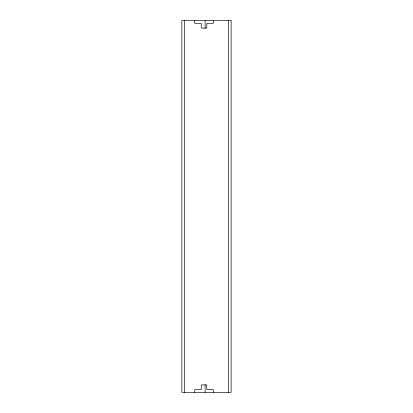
<?xml version="1.0" encoding="UTF-8"?>
<svg xmlns="http://www.w3.org/2000/svg" width="413" height="413" viewBox="0 0 413 413"><rect width="100%" height="100%" fill="white"/><g stroke="black" fill="none" stroke-linecap="round" stroke-linejoin="round"><path stroke-width="0.62" d="M228.337 20.65L228.337 392.35M213.314 20.65L213.314 23.438L206.81 23.438L206.81 28.084L201.234 28.084L201.234 23.438L194.73 23.438L194.73 20.65M213.314 392.35L213.314 389.562L206.81 389.562L206.81 384.916L201.234 384.916L201.234 389.562L194.73 389.562L194.73 392.35M205.106 20.65L205.106 28.394M205.106 384.606L205.106 392.35M184.663 20.65L184.663 392.35M231.125 20.65L181.875 20.65L181.875 392.35L231.125 392.35L231.125 20.65"/></g></svg>
